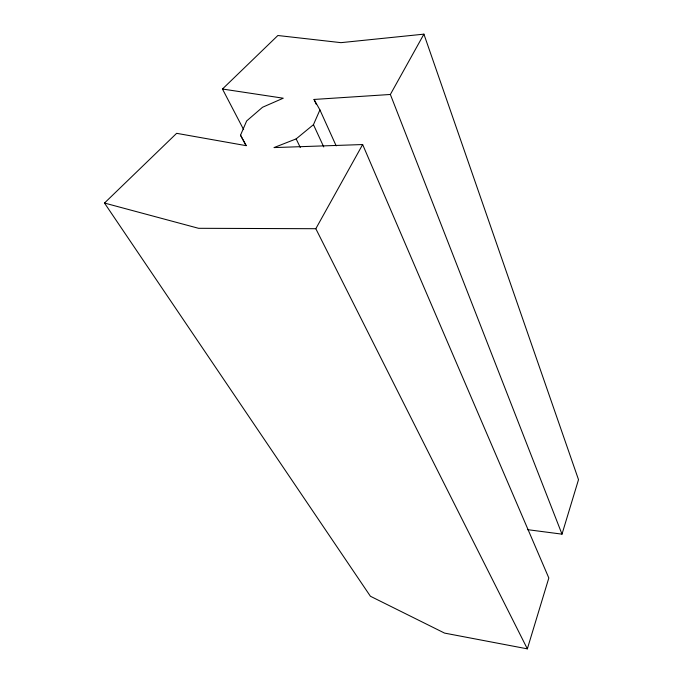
<?xml version="1.0" encoding="UTF-8"?>
<svg xmlns="http://www.w3.org/2000/svg" width="683" height="683" viewBox="0 0 683 683"><rect width="100%" height="100%" fill="white"/><g stroke="black" fill="none" stroke-linecap="round" stroke-linejoin="round"><path stroke-width="1.02" d="M527.549 529.658L561.998 534.149L578.51 479.654L423.912 34.15L340.979 42.653L277.87 35.507L222.462 89.021L243.643 129.625M222.462 89.021L283.249 98.207L262.528 107.265L246.648 120.951L240.527 135.2L246.324 145.692L176.632 133.322L104.49 203.047L370.408 596.25L444.556 633.098L527.344 648.85L548.825 577.98L362.647 144.54L273.994 147.588L296.149 138.897L313.454 124.673L319.926 109.92L314.043 99.445L390.36 94.467L423.912 34.15M527.344 648.85L315.819 228.711L362.647 144.54M315.819 228.711L198.557 228.301L104.49 203.047M240.527 135.2L245.991 145.564M296.149 138.897L300.315 147.528M313.454 124.673L323.751 146.939M314.043 99.445L316.238 104.311M319.926 109.92L336.173 145.863M390.36 94.467L561.998 534.149"/></g></svg>
